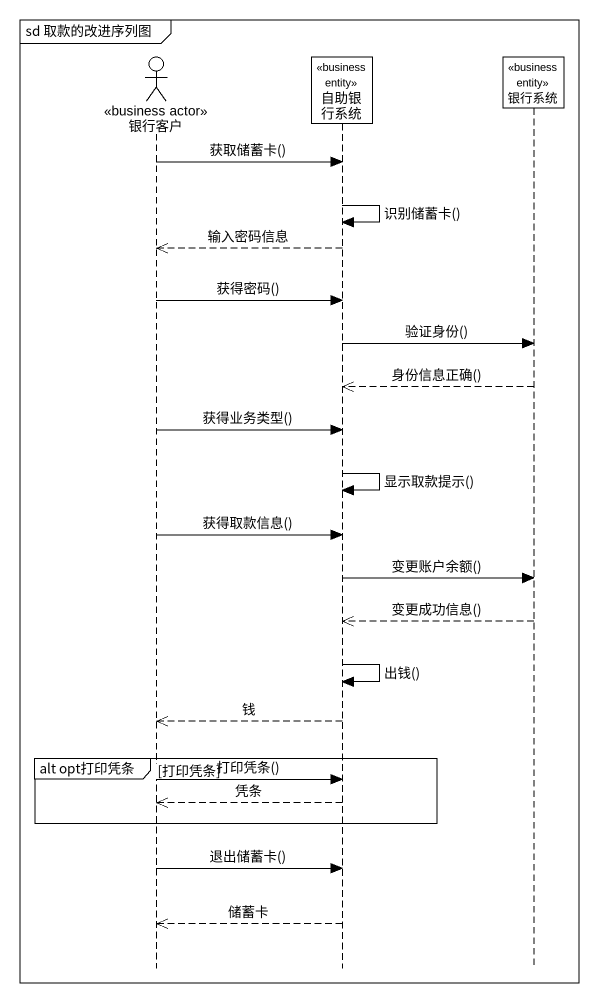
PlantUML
@startuml
mainframe sd 取款的改进序列图
hide footbox
actor 银行客户 <<business actor>>
participant 自助银行系统 <<business entity>>
participant 银行系统 <<business entity>>

银行客户 -> 自助银行系统 : 获取储蓄卡()
自助银行系统 -> 自助银行系统 : 识别储蓄卡()
自助银行系统 -->> 银行客户 : 输入密码信息
银行客户 -> 自助银行系统 : 获得密码()
自助银行系统 -> 银行系统 : 验证身份()
银行系统 -->> 自助银行系统 : 身份信息正确()
银行客户 -> 自助银行系统 : 获得业务类型()
自助银行系统 -> 自助银行系统 : 显示取款提示()
银行客户 -> 自助银行系统 : 获得取款信息()
自助银行系统 -> 银行系统 : 变更账户余额()
银行系统 -->> 自助银行系统 : 变更成功信息()
自助银行系统 -> 自助银行系统 : 出钱()
自助银行系统 -->> 银行客户 : 钱
group alt opt打印凭条 [打印凭条]
  银行客户 -> 自助银行系统 : 打印凭条()
  自助银行系统 -->> 银行客户 : 凭条
end
银行客户 -> 自助银行系统 : 退出储蓄卡()
自助银行系统 -->> 银行客户 : 储蓄卡
@enduml
